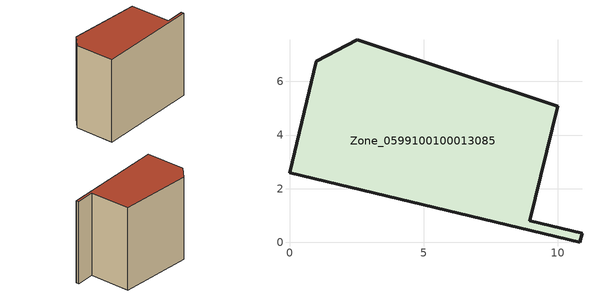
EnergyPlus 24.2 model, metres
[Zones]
Zone_0599100100013085
 floor ground (C_G): 0,2.6 1,6.75 2.52,7.55 9.99,5.08 8.96,0.8 10.9,0.33 10.82,0 z0
 wall outside (C_F): 10.9,0.33 8.96,0.8 9.99,5.08 2.52,7.55 1,6.75 0,2.6 10.82,0 10.9,0.33 z0:9.18
 roof outside (C_R): 9.99,5.08 2.52,7.55 1,6.75 0,2.6 10.82,0 10.9,0.33 8.96,0.8 z9.18
[BUILDING]
Pand.0599100100013085: North Axis=0; Terrain=City; Loads Convergence Tolerance Value=0.04; Temperature Convergence Tolerance Value=0.4; Solar Distribution=FullExterior; Maximum Number of Warmup Days=25; Minimum Number of Warmup Days=1
[Site:Location]
Rotterdam.The.Hague.AP_ZH_NLD Design_Conditions: Latitude=51.96; Longitude=4.45; Time Zone=1; Elevation=-4.5
[SITE:GROUNDTEMPERATURE:BUILDINGSURFACE]
18, 18, 18, 18, 18, 18, 18, 18, 18, 18, 18, 18
[MATERIAL] Thermal Absorptance=0.9; Solar Absorptance=0.7; Visible Absorptance=0.7
Name | Roughness | Thickness | Conductivity | Density | Specific Heat
G.TC.2015-2018 | MediumSmooth | 0.15 | 0.0428571 | 540 | 1210
F.TC.2015-2018 | Rough | 0.3 | 0.0666667 | 1920 | 840
R.TC.2015-2018 | MediumRough | 0.2 | 0.0333333 | 1500 | 1000
[CONSTRUCTION]
C_G: G.TC.2015-2018
C_F: F.TC.2015-2018
C_R: R.TC.2015-2018
[ZONE]
Zone_0599100100013085: Type=1; Multiplier=1; Ceiling Height=Autocalculate; Volume=Autocalculate; Floor Area=autocalculate; Part of Total Floor Area=Yes
[ZONEINFILTRATION:DESIGNFLOWRATE]
Infil_Zone_0599100100013085: Zone or ZoneList or Space or SpaceList=Zone_0599100100013085; Schedule=AlwaysOn; Design Flow Rate Calculation Method=Flow/Area; Flow Rate per Floor Area=0.0015; Constant Term Coefficient=1; Temperature Term Coefficient=0; Velocity Term Coefficient=0; Velocity Squared Term Coefficient=0
[HVACTEMPLATE:ZONE:IDEALLOADSAIRSYSTEM]
Zone_0599100100013085: Maximum Heating Supply Air Temperature=50; Minimum Cooling Supply Air Temperature=13; Maximum Heating Supply Air Humidity Ratio=0.0156; Minimum Cooling Supply Air Humidity Ratio=0.0077; Heating Limit=NoLimit; Cooling Limit=NoLimit; Dehumidification Control Type=ConstantSensibleHeatRatio; Cooling Sensible Heat Ratio=0.7; Dehumidification Setpoint=60; Humidification Control Type=None; Humidification Setpoint=30; Outdoor Air Method=None; Outdoor Air Flow Rate per Person=0.00944; Outdoor Air Flow Rate per Zone Floor Area=0; Outdoor Air Flow Rate per Zone=0; Demand Controlled Ventilation Type=None; Outdoor Air Economizer Type=NoEconomizer; Heat Recovery Type=None; Sensible Heat Recovery Effectiveness=0.7; Latent Heat Recovery Effectiveness=0.65
[ZONECONTROL:THERMOSTAT]
ThermostatControl_Zone_0599100100013085: Zone or ZoneList=Zone_0599100100013085; Control Type Schedule=DualSetpointControlType; Control 1=Thermostat_Zone_0599100100013085; Temperature Difference Between Cutout And Setpoint=0
[THERMOSTATSETPOINT:DUALSETPOINT]
Thermostat_Zone_0599100100013085: Heating Setpoint Temperature Schedule=HeatingSetpoint_Zone_0599100100013085; Cooling Setpoint Temperature Schedule=CoolingSetpoint_Zone_0599100100013085
[SCHEDULE:COMPACT]
HeatingSetpoint_Zone_0599100100013085: Through: 12/31, For: AllDays, Until: 24:00, 21
CoolingSetpoint_Zone_0599100100013085: Through: 12/31, For: AllDays, Until: 24:00, 24
DualSetpointControlType: Through: 12/31, For: AllDays, Until: 24:00, 4
AlwaysOn: Through: 12/31, For: AllDays, Until: 24:00, 1
